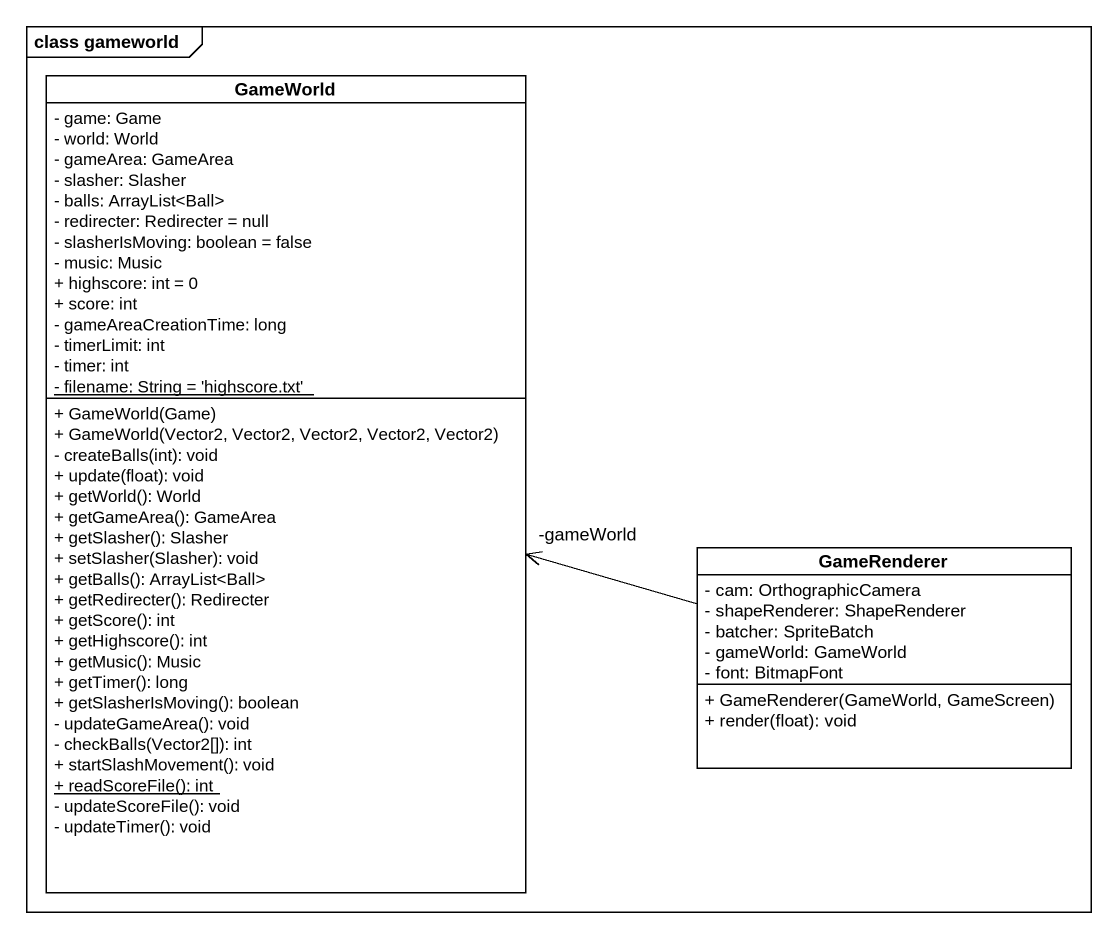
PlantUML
@startuml
mainframe class gameworld
hide circle
hide empty members
skinparam classAttributeIconSize 0
class GameWorld {
  - game: Game
  - world: World
  - gameArea: GameArea
  - slasher: Slasher
  - balls: ArrayList<Ball>
  - redirecter: Redirecter = null
  - slasherIsMoving: boolean = false
  - music: Music
  + highscore: int = 0
  + score: int
  - gameAreaCreationTime: long
  - timerLimit: int
  - timer: int
  {static} - filename: String = 'highscore.txt'
  + GameWorld(Game)
  + GameWorld(Vector2, Vector2, Vector2, Vector2, Vector2)
  - createBalls(int): void
  + update(float): void
  + getWorld(): World
  + getGameArea(): GameArea
  + getSlasher(): Slasher
  + setSlasher(Slasher): void
  + getBalls(): ArrayList<Ball>
  + getRedirecter(): Redirecter
  + getScore(): int
  + getHighscore(): int
  + getMusic(): Music
  + getTimer(): long
  + getSlasherIsMoving(): boolean
  - updateGameArea(): void
  - checkBalls(Vector2[]): int
  + startSlashMovement(): void
  {static} + readScoreFile(): int
  - updateScoreFile(): void
  - updateTimer(): void
}
class GameRenderer {
  - cam: OrthographicCamera
  - shapeRenderer: ShapeRenderer
  - batcher: SpriteBatch
  - gameWorld: GameWorld
  - font: BitmapFont
  + GameRenderer(GameWorld, GameScreen)
  + render(float): void
}
GameRenderer -left-> "-gameWorld" GameWorld
@enduml
